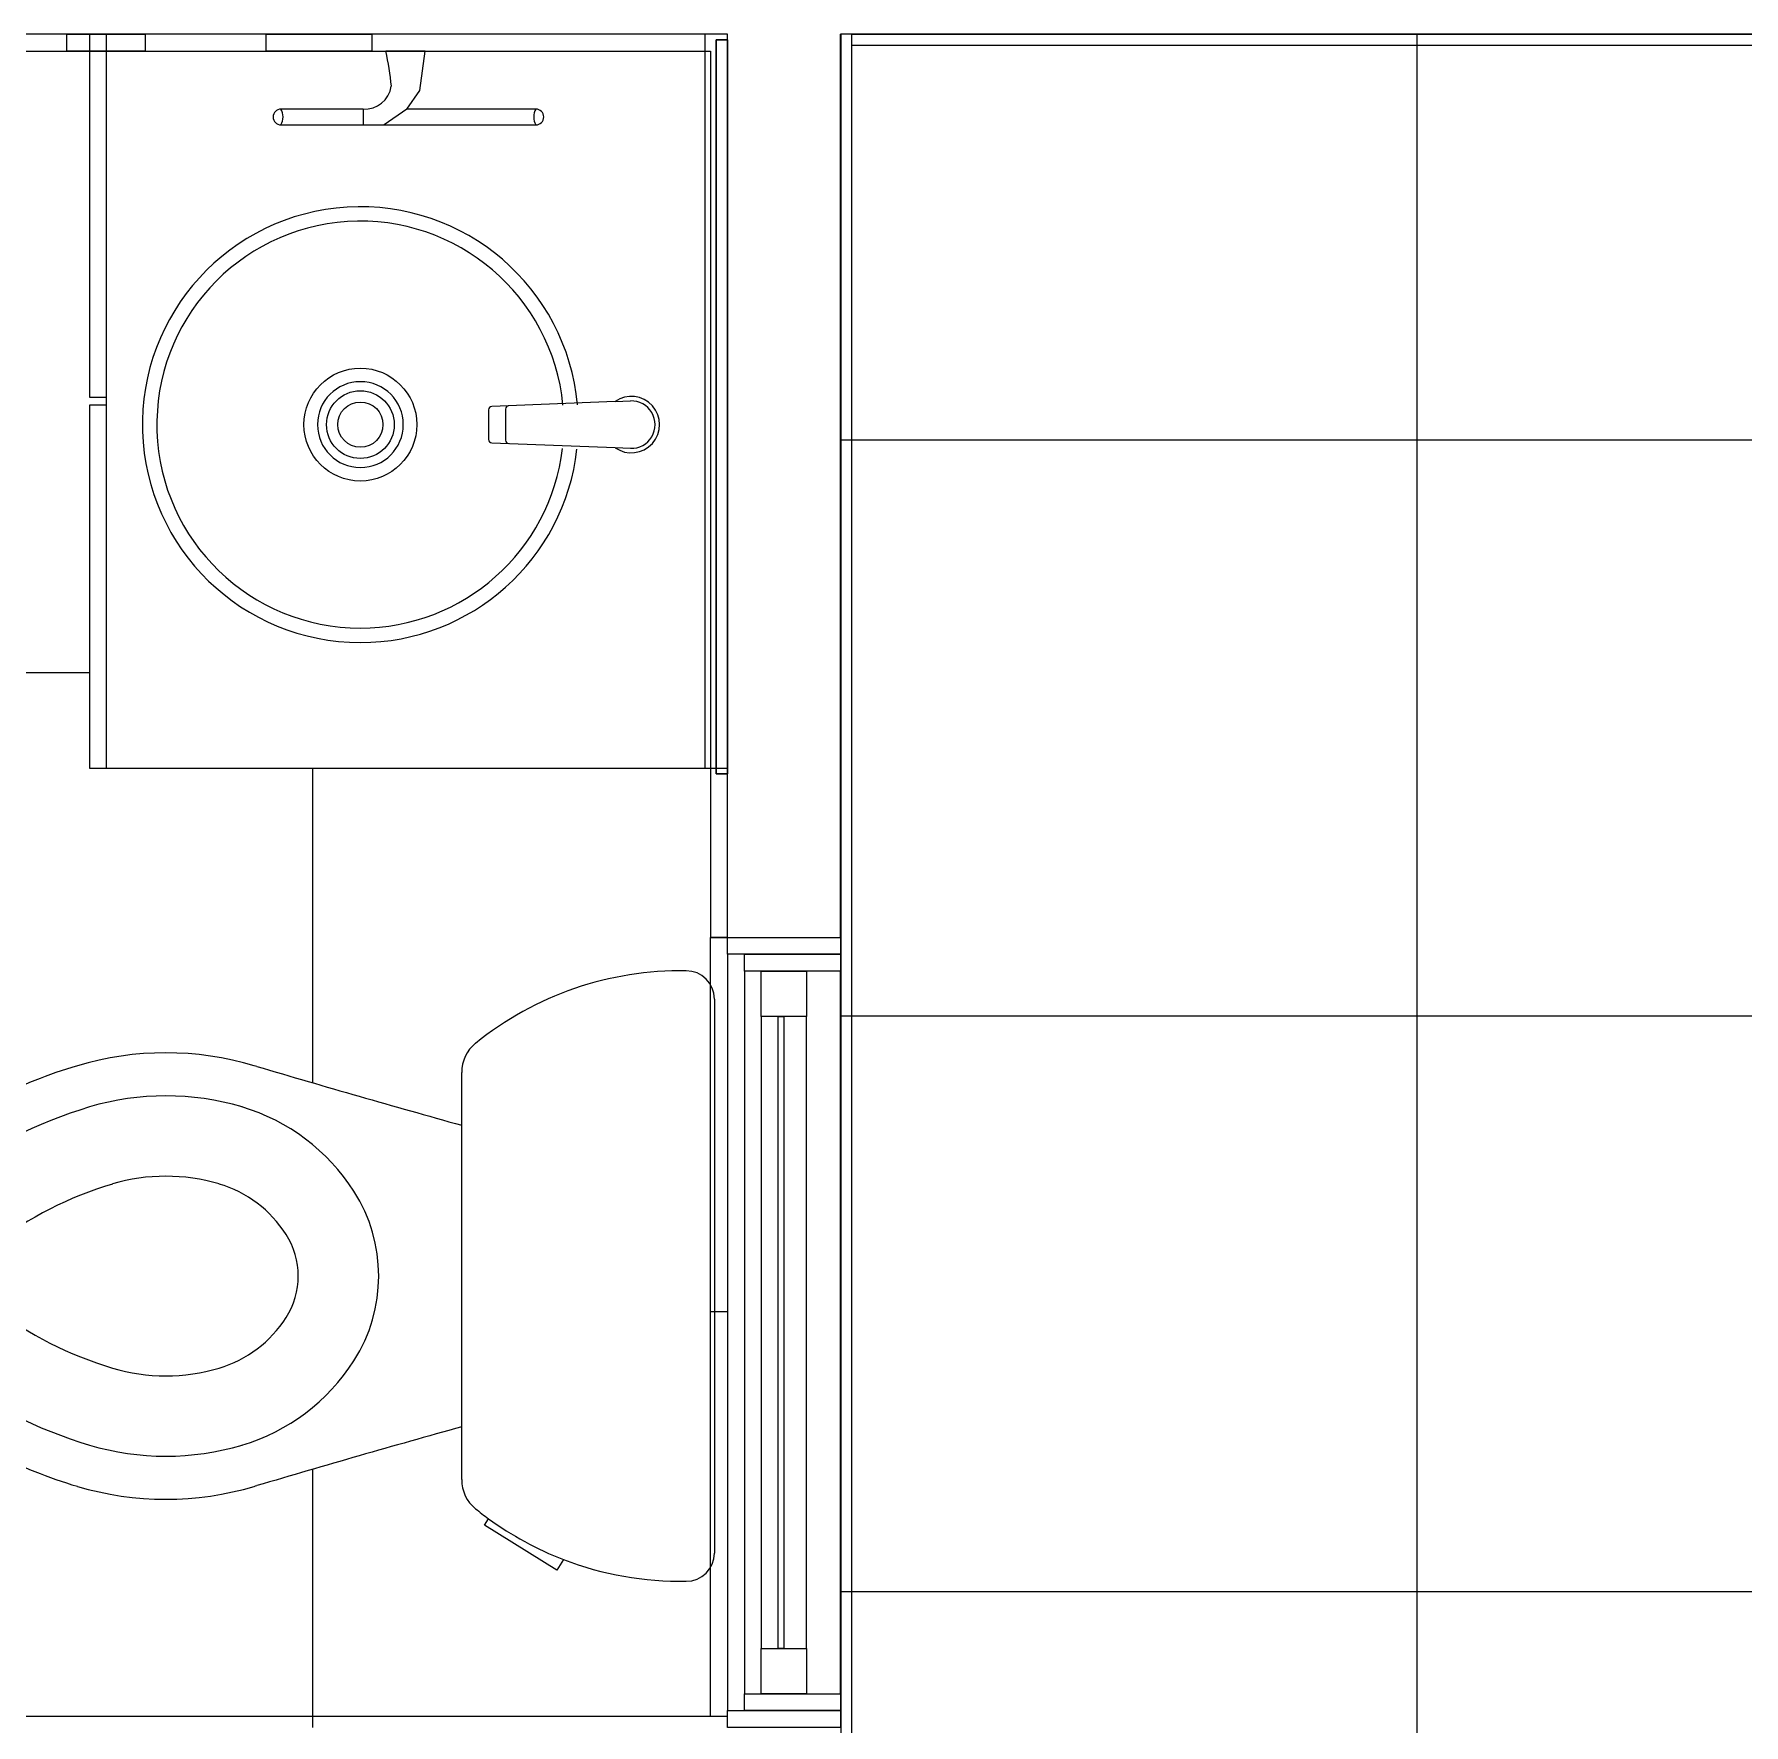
# Model space of a CAD drawing. Header units: metres. Extents: x 3856 to 4207, y -1118 to -691.
# Drawn here: x 3995.144 to 3996.658, y -989.325 to -987.827 of the extents above; entities that cross this region are included whole.
import ezdxf

# ---------------------------------------------------------------- set-up
doc = ezdxf.new("R2010")
doc.units = ezdxf.units.M
for name, color, linetype, lineweight in [('Casework', 7, 'Continuous', 9), ('Detail Items', 7, 'Continuous', 9), ('Floors', 7, 'Continuous', 9), ('Frame_Mullion', 7, 'Continuous', 9), ('Furniture', 7, 'Continuous', 9), ('Glass', 7, 'Continuous', 9), ('Plumbing Fixtures', 7, 'Continuous', 9), ('Surface Pattern', 7, 'Continuous', 9), ('Walls', 7, 'Continuous', 9), ('Windows', 7, 'Continuous', 9)]:
    doc.layers.add(name, color=color, linetype=linetype, lineweight=lineweight)

# ---------------------------------------------------------------- blocks, each defined once
blk = doc.blocks.new('Toilet-Pressure_Lite_1_0-Kohler-Highline-3519-TR - SANITARIO ACUACER PLUS REDONDO BLANCO REF_ 320381001 CORONA O SIMILAR-5488958-IMPLANTACIÓN - KIT COMERCIAL')
at = {"layer": 'Plumbing Fixtures', "color": 254, "true_color": 0xd4d4d4}
for p, q in [((-0.1802, 0.2486), (-0.1335, 0.2486)), ((-0.1335, 0.2486), (0.1335, 0.2486)), ((0.1335, 0.2486), (0.1802, 0.2486)), ((-0.2605, 0.1644), (-0.2208, 0.2286)), ((-0.2208, 0.2286), (-0.215, 0.225)), ((-0.2511, 0.1586), (-0.2605, 0.1644)), ((0.2454, 0.0249), (-0.2454, 0.0249))]:
    blk.add_line(p, q, dxfattribs=at)
for centre, radius, start, end in [((0, 0.6428), 0.144, 37.4753, 142.5247), ((0, 0.6428), 0.1059, 37.4753, 142.5247), ((0.232, 0.4649), 0.4363, 142.5247, 163.4753), ((-0.232, 0.4649), 0.4363, 16.5247, 37.4753), ((0.232, 0.4649), 0.3982, 142.5247, 163.4753), ((-0.232, 0.4649), 0.3982, 16.5247, 37.4753), ((0, 0.6428), 0.0347, 37.4753, 142.5247), ((0.232, 0.4649), 0.327, 142.5247, 163.4753), ((-0.232, 0.4649), 0.327, 16.5247, 37.4753), ((0.0777, 0.5107), 0.2754, 163.4753, 196.5247), ((0.0777, 0.5107), 0.2373, 163.4753, 196.5247), ((-0.0777, 0.5107), 0.2373, 343.4753, 16.5247), ((-0.0777, 0.5107), 0.2754, 343.4753, 16.5247), ((0.0777, 0.5107), 0.1661, 163.4753, 196.5247), ((-0.0777, 0.5107), 0.1661, 343.4753, 16.5247), ((0.0203, 0.4937), 0.1062, 196.5247, 237.4753), ((-0.0203, 0.4937), 0.1062, 302.5247, 343.4753), ((0.0203, 0.4937), 0.1774, 196.5247, 237.4753), ((-0.0203, 0.4937), 0.1774, 302.5247, 343.4753), ((0.0203, 0.4937), 0.2155, 196.5247, 197.1681), ((-11.2241, -2.8397), 11.5125, 15.56063, 16.50017), ((11.2241, -2.8397), 11.5125, 163.49983, 164.43937), ((-0.0203, 0.4937), 0.2155, 342.8319, 343.4753), ((0, 0.4619), 0.0685, 237.4753, 302.5247), ((0, 0.4619), 0.1397, 237.4753, 302.5247), ((-0.1808, 0.216), 0.0326, 88.968, 141.0402), ((0.1808, 0.216), 0.0326, 38.9598, 91.032), ((0.0187, 0.0547), 0.2891, 141.0402, 143.9286), ((-0.0187, 0.0547), 0.2891, 359.041, 38.9598), ((0.0187, 0.0547), 0.2891, 143.9286, 158.9434), ((0.0187, 0.0547), 0.2891, 158.9434, 180.959), ((-0.2454, 0.0499), 0.025, 180.0099, 270), ((0.2454, 0.0499), 0.025, 270, 359.9901)]:
    blk.add_arc(centre, radius, start, end, dxfattribs=at)
blk = doc.blocks.new('Ventana Proyectada - 1_00 x 0_70 m 2-11929003-IMPLANTACIÓN - KIT COMERCIAL')
at = {"layer": 'Frame_Mullion'}
for p, q in [((-0.35, -0.05), (-0.35, 0.05)), ((-0.35, 0.05), (-0.335, 0.05)), ((-0.335, 0.05), (-0.335, -0.05)), ((-0.335, -0.035), (-0.335, 0.05)), ((-0.335, 0.05), (-0.32, 0.05)), ((-0.32, 0.05), (-0.32, -0.035)), ((0.32, 0.05), (-0.32, 0.05)), ((0.32, -0.035), (0.32, 0.05)), ((0.32, 0.05), (0.335, 0.05)), ((0.335, -0.05), (0.335, 0.05)), ((0.335, 0.05), (0.35, 0.05)), ((0.335, 0.05), (0.335, -0.035)), ((0.35, 0.05), (0.35, -0.05)), ((-0.32, -0.02), (-0.32, 0.02)), ((-0.32, 0.02), (-0.28, 0.02)), ((-0.28, 0.02), (-0.28, -0.02)), ((0.28, 0.02), (-0.28, 0.02)), ((0.28, -0.02), (0.28, 0.02)), ((0.28, 0.02), (0.32, 0.02)), ((0.32, 0.02), (0.32, -0.02)), ((-0.28, -0.02), (-0.32, -0.02)), ((-0.28, -0.02), (0.28, -0.02)), ((0.32, -0.02), (0.28, -0.02)), ((-0.32, -0.035), (-0.335, -0.035)), ((-0.32, -0.035), (0.32, -0.035)), ((0.335, -0.035), (0.32, -0.035)), ((-0.335, -0.05), (-0.35, -0.05)), ((-0.335, -0.05), (0.335, -0.05)), ((0.35, -0.05), (0.335, -0.05))]:
    blk.add_line(p, q, dxfattribs=at)
at = {"layer": 'Glass'}
for p, q in [((-0.28, 0), (0.28, 0)), ((-0.28, -0.005), (-0.28, 0)), ((0.28, -0.005), (-0.28, -0.005)), ((0.28, 0), (0.28, -0.005))]:
    blk.add_line(p, q, dxfattribs=at)
blk = doc.blocks.new('Espejo Dilatado_- 1 - Espejo Dilatado 0_60_1_40-9880918-IMPLANTACIÓN - KIT COMERCIAL')
at = {"layer": 'Furniture'}
for p, q in [((3995.7576, -987.8323), (3995.7476, -987.8323)), ((3995.7476, -987.8323), (3995.7476, -988.4823)), ((3995.7476, -988.4823), (3995.7476, -987.8323)), ((3995.7476, -987.8323), (3995.7576, -987.8323)), ((3995.7576, -988.4823), (3995.7576, -987.8323)), ((3995.7576, -987.8323), (3995.7576, -988.4823)), ((3995.7476, -988.4823), (3995.7576, -988.4823)), ((3995.7576, -988.4823), (3995.7476, -988.4823))]:
    blk.add_line(p, q, dxfattribs=at)
blk = doc.blocks.new('Lavm_Vessel_ManantialDuo_34_5x34_5x13_5_Corona - Lavm_Vessel_ManantialDuo_34_5x34_5x13_5_Corona-V226-IMPLANTACIÓN - KIT COMERCIAL')
at = {"layer": 'Detail Items', "color": 253, "true_color": 0xaaaaaa}
for radius in [0.05, 0.03, 0.02]:
    blk.add_circle((0, 0), radius, dxfattribs=at)
for radius, start, end in [(0.193, 95.2333, 360), (0.193, 360, 83.533), (0.1802, 95.4936, 360), (0.1802, 360, 83.2774)]:
    blk.add_arc((0, 0), radius, start, end, dxfattribs=at)
blk = doc.blocks.new('NN1020001_Lvm Monocontrol Inna Alta _1_ - Mate Black-9989823-IMPLANTACIÓN - KIT COMERCIAL')
at = {"layer": 'Detail Items', "color": 253, "true_color": 0xaaaaaa}
for p, q in [((-0.0204, -0.0144), (-0.021, -0.0008)), ((-0.0204, -0.0144), (-0.0161, -0.1236)), ((0.0161, -0.1236), (0.0204, -0.0144)), ((0.0204, -0.0144), (0.021, -0.0008)), ((-0.0137, -0.1114), (0.0137, -0.1114)), ((-0.0131, -0.1265), (0.0131, -0.1265))]:
    blk.add_line(p, q, dxfattribs=at)
for centre, radius, start, end in [((0, 0), 0.025, 324.8692, 215.1308), ((0, 0), 0.021, 357.7291, 182.2709), ((-0.0137, -0.1084), 0.003, 182.2709, 270), ((0.0137, -0.1084), 0.003, 270, 357.7291), ((-0.0131, -0.1235), 0.003, 182.2709, 270), ((0.0131, -0.1235), 0.003, 270, 357.7291)]:
    blk.add_arc(centre, radius, start, end, dxfattribs=at)
blk = doc.blocks.new('Toallero_Argolla_Koral_KR6030001_Corona - Toallero Argolla Koral-11660570-IMPLANTACIÓN - KIT COMERCIAL')
at = {"layer": 'Detail Items'}
for p, q in [((0.2378, 0.0728), (0.0122, 0.0728)), ((0.1264, 0.0588), (0.1464, 0.0728)), ((0.1651, 0.0588), (0.1651, 0.0728)), ((0.0122, 0.0588), (0.1264, 0.0588)), ((0.1264, 0.0588), (0.1149, 0.0424)), ((0.1651, 0.0588), (0.2378, 0.0588)), ((0.1149, 0.0424), (0.11, 0.0075)), ((0.11, 0.0075), (0.145, 0.0075))]:
    blk.add_line(p, q, dxfattribs=at)
for centre, radius, start, end in [((0.0122, 0.0658), 0.00701, 90, 270), ((-0.0004, 0.0658), 0.0144, 330.9606, 29.0394), ((0.2504, 0.0658), 0.0144, 150.9606, 209.0394), ((0.2378, 0.0658), 0.00701, 270, 90), ((0.1637, 0.035), 0.0238, 86.6105, 171.3895), ((0.4391, 0.07), 0.3007, 186.0029, 191.9971)]:
    blk.add_arc(centre, radius, start, end, dxfattribs=at)
blk = doc.blocks.new('EDIFICIO TIPO A_rvt-3-IMPLANTACIÓN - KIT COMERCIAL')
at = {"layer": 'Surface Pattern', "true_color": 0x808080}
h = blk.add_hatch(dxfattribs=at)
h.set_pattern_fill('FP_74', color=8, style=0, pattern_type=2)
h.set_pattern_definition([(90, (3994.258, -987.827), (-0.566, 3e-17), []), (180, (3994.258, -987.827), (-7e-17, -0.566), [])])
h.paths.add_polyline_path([(3994.3279, -989.3273), (3995.7576, -989.3273), (3995.7576, -988.4773), (3995.1926, -988.4773), (3995.1926, -988.1558), (3995.1926, -988.1463), (3995.1926, -987.8273), (3994.2576, -987.8293), (3994.2576, -987.8493), (3995.0076, -987.8493), (3995.0076, -987.8893), (3994.2576, -987.8893), (3994.2576, -989.3273)])
h.paths.add_polyline_path([(3994.3374, -989.2693), (3994.3279, -989.2693), (3994.3374, -988.7854)])
h.paths.add_polyline_path([(3995.7211, -989.1977), (3995.5941, -989.1785), (3995.546, -989.1423), (3995.5223, -989.1075), (3995.5223, -989.0608), (3995.3409, -989.113), (3995.3386, -989.1137), (3995.2338, -989.1238), (3995.132, -989.0955), (3995.0406, -989.0417), (3994.999, -988.9911), (3994.9879, -988.9601), (3994.999, -988.8636), (3995.0406, -988.813), (3995.132, -988.7592), (3995.2338, -988.7309), (3995.3386, -988.7417), (3995.3409, -988.7417), (3995.5223, -988.7938), (3995.5223, -988.7472), (3995.5344, -988.7212), (3995.6221, -988.6727), (3995.7211, -988.657), (3995.7461, -988.682), (3995.7403, -989.1785), (3995.7255, -989.1933)])
h = blk.add_hatch(dxfattribs=at)
h.set_pattern_fill('FP_80', color=8, style=0, pattern_type=2)
h.set_pattern_definition([(270, (3995.858, -989.207), (0.51, 3e-17), []), (0, (3995.858, -989.207), (0, 0.51), [])])
h.paths.add_polyline_path([(3996.5926, -990.3273), (3996.5936, -990.3235), (3996.5926, -990.2873), (3996.0216, -990.2873), (3996.0226, -990.3273)])
h.paths.add_polyline_path([(3996.6176, -990.3273), (3996.6143, -990.3268), (3996.5936, -990.3273)])
h.paths.add_polyline_path([(3996.5926, -990.3263), (3996.0226, -990.3263), (3996.0226, -990.2883), (3996.5926, -990.2883), (3996.5926, -990.3233)])
h.paths.add_polyline_path([(3996.6176, -990.288), (3996.6176, -990.2273), (3996.8559, -990.2173), (3996.8559, -987.8273), (3995.8576, -987.8273), (3995.8576, -990.2273), (3995.9976, -990.2283), (3995.9976, -990.2873), (3996.0126, -990.2873), (3996.0226, -990.2673), (3996.6036, -990.2693), (3996.6036, -990.2876)])
at = {"layer": 'Casework'}
for p, q in [((3995.2076, -987.8272), (3995.1926, -987.8272)), ((3995.1926, -987.8272), (3995.1926, -988.1488)), ((3995.2076, -987.8273), (3995.2076, -988.4773)), ((3995.5576, -987.8273), (3995.2076, -987.8273)), ((3995.7376, -987.8273), (3995.5576, -987.8273)), ((3995.7576, -987.8273), (3995.7376, -987.8273)), ((3995.7376, -987.8273), (3995.7376, -988.4773)), ((3995.7576, -988.4773), (3995.7576, -987.8273)), ((3995.1926, -988.1488), (3995.2076, -988.1488)), ((3995.1926, -988.1558), (3995.1926, -988.4774)), ((3995.2076, -988.1558), (3995.1926, -988.1558)), ((3995.1926, -988.4774), (3995.2076, -988.4774)), ((3995.2076, -988.4773), (3995.7376, -988.4773)), ((3995.7376, -988.4773), (3995.7576, -988.4773))]:
    blk.add_line(p, q, dxfattribs=at)
for start, end in [(90, 270), (270, 90)]:
    blk.add_arc((3995.4326, -988.1731), 0.038, start, end, dxfattribs=at)
at = {"layer": 'Floors'}
for p, q in [((3995.1926, -987.8273), (3994.2576, -987.8273)), ((3995.8576, -987.8273), (3995.8576, -988.6273)), ((3996.8559, -987.8273), (3995.8576, -987.8273)), ((3995.7576, -988.6273), (3995.7576, -988.4773))]:
    blk.add_line(p, q, dxfattribs=at)
at = {"layer": 'Walls', "lineweight": 18}
for p, q in [((3995.7426, -987.8273), (3994.2576, -987.8273)), ((3995.7576, -987.8273), (3995.7426, -987.8273)), ((3995.7576, -988.6273), (3995.7576, -987.8273)), ((3994.2576, -987.8423), (3995.7426, -987.8423)), ((3995.7426, -987.8423), (3995.7426, -988.6273)), ((3995.7426, -988.6273), (3995.7576, -988.6273))]:
    blk.add_line(p, q, dxfattribs=at)
at = {"layer": 'Walls'}
for p, q in [((3995.1723, -987.8273), (3995.1723, -987.8423)), ((3995.1723, -987.8273), (3995.2423, -987.8273)), ((3995.2423, -987.8423), (3995.2423, -987.8273)), ((3995.3488, -987.8273), (3995.3488, -987.8423)), ((3995.3488, -987.8273), (3995.4431, -987.8273)), ((3995.4431, -987.8423), (3995.4431, -987.8273)), ((3995.8576, -988.6273), (3995.8576, -987.8273)), ((3995.8676, -987.8273), (3995.8576, -987.8273)), ((3995.8676, -987.8273), (3995.8676, -990.2173)), ((3995.8676, -987.8273), (3996.8459, -987.8273)), ((3995.8676, -987.8273), (3995.8676, -987.8373)), ((3996.8459, -987.8373), (3995.8676, -987.8373)), ((3995.2423, -987.8423), (3995.1723, -987.8423)), ((3995.4431, -987.8423), (3995.3488, -987.8423)), ((3995.7426, -989.3173), (3995.7426, -988.6273)), ((3995.7576, -988.6273), (3995.7426, -988.6273)), ((3994.2676, -989.3173), (3995.7576, -989.3173)), ((3995.7426, -989.3173), (3995.7576, -989.3173)), ((3995.7576, -989.3223), (3995.7576, -989.3173))]:
    blk.add_line(p, q, dxfattribs=at)
at = {"layer": 'Furniture', "lineweight": 9}
blk.add_blockref('Espejo Dilatado_- 1 - Espejo Dilatado 0_60_1_40-9880918-IMPLANTACIÓN - KIT COMERCIAL', (0, 0), dxfattribs=at)
at = {"layer": 'Furniture', "lineweight": 9, "rotation": 180}
blk.add_blockref('Toallero_Argolla_Koral_KR6030001_Corona - Toallero Argolla Koral-11660570-IMPLANTACIÓN - KIT COMERCIAL', (3995.6001, -987.8348), dxfattribs=at)
at = {"layer": 'Plumbing Fixtures', "lineweight": 9}
for name, p, rotation in [('Lavm_Vessel_ManantialDuo_34_5x34_5x13_5_Corona - Lavm_Vessel_ManantialDuo_34_5x34_5x13_5_Corona-V226-IMPLANTACIÓN - KIT COMERCIAL', (3995.4326, -988.1731), 270), ('NN1020001_Lvm Monocontrol Inna Alta _1_ - Mate Black-9989823-IMPLANTACIÓN - KIT COMERCIAL', (3995.6726, -988.1731), 270), ('Toilet-Pressure_Lite_1_0-Kohler-Highline-3519-TR - SANITARIO ACUACER PLUS REDONDO BLANCO REF_ 320381001 CORONA O SIMILAR-5488958-IMPLANTACIÓN - KIT COMERCIAL', (3995.771, -988.9273), 89.99999999992012)]:
    blk.add_blockref(name, p, dxfattribs=dict(at, rotation=rotation))
at = {"layer": 'Windows', "lineweight": 9, "rotation": 270.0000000000003}
blk.add_blockref('Ventana Proyectada - 1_00 x 0_70 m 2-11929003-IMPLANTACIÓN - KIT COMERCIAL', (3995.8076, -988.9773), dxfattribs=at)

msp = doc.modelspace()

# ---------------------------------------------------------------- block references
at = {"lineweight": 5}
msp.add_blockref('EDIFICIO TIPO A_rvt-3-IMPLANTACIÓN - KIT COMERCIAL', (0, 0), dxfattribs=at)

doc.saveas('drawing.dxf')
